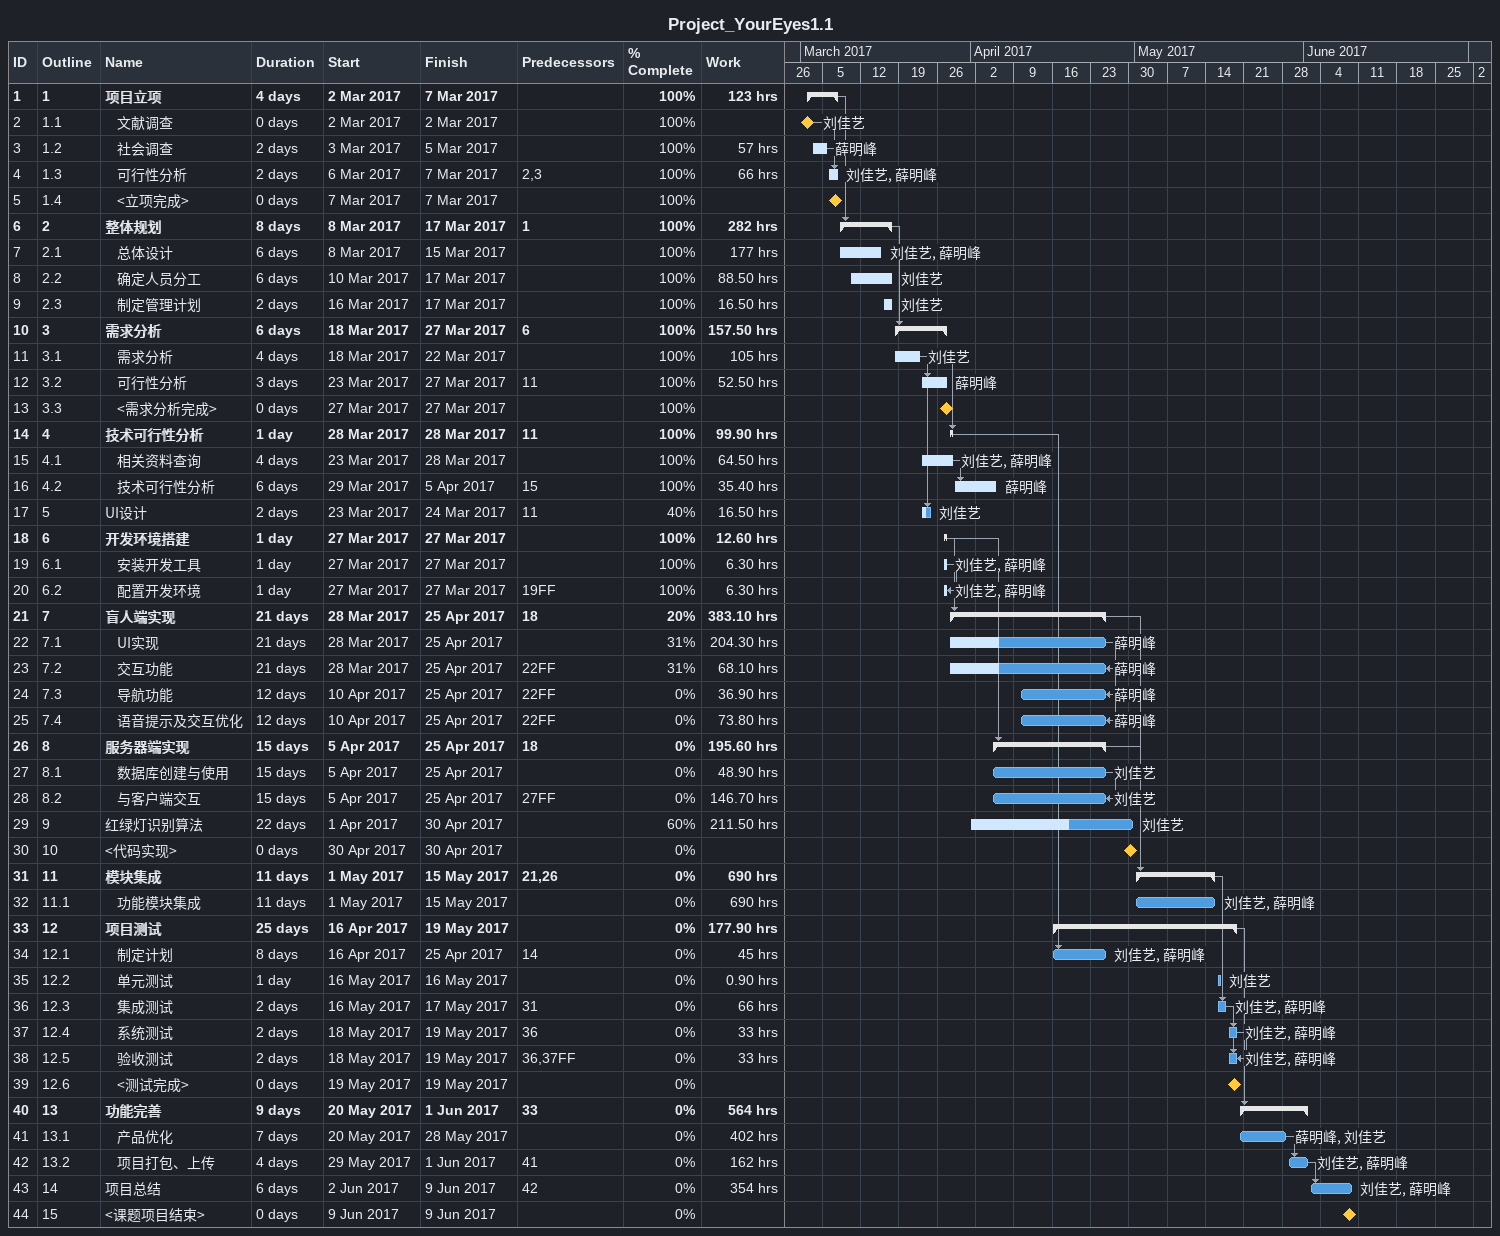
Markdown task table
Project_YourEyes1.1

| ID | WBS | Task | Duration | Start | Finish | Predecessors | Resources | % complete | Work (h) |
|---|---|---|---|---|---|---|---|---|---|
| 1 | 1 | **项目立项** | 4d | 2017-03-02 | 2017-03-07 |  |  | 100 | 123 |
| 2 | 1.1 | 文献调查 | 0d | 2017-03-02 | 2017-03-02 |  | 刘佳艺 | 100 |  |
| 3 | 1.2 | 社会调查 | 2d | 2017-03-03 | 2017-03-05 |  | 薛明峰 | 100 | 57 |
| 4 | 1.3 | 可行性分析 | 2d | 2017-03-06 | 2017-03-07 | 2, 3 | 刘佳艺, 薛明峰 | 100 | 66 |
| 5 | 1.4 | <立项完成> | 0d | 2017-03-07 | 2017-03-07 |  |  | 100 |  |
| 6 | 2 | **整体规划** | 8d | 2017-03-08 | 2017-03-17 | 1 |  | 100 | 282 |
| 7 | 2.1 | 总体设计 | 6d | 2017-03-08 | 2017-03-15 |  | 刘佳艺, 薛明峰 | 100 | 177 |
| 8 | 2.2 | 确定人员分工 | 6d | 2017-03-10 | 2017-03-17 |  | 刘佳艺 | 100 | 88.50 |
| 9 | 2.3 | 制定管理计划 | 2d | 2017-03-16 | 2017-03-17 |  | 刘佳艺 | 100 | 16.50 |
| 10 | 3 | **需求分析** | 6d | 2017-03-18 | 2017-03-27 | 6 |  | 100 | 157.50 |
| 11 | 3.1 | 需求分析 | 4d | 2017-03-18 | 2017-03-22 |  | 刘佳艺 | 100 | 105 |
| 12 | 3.2 | 可行性分析 | 3d | 2017-03-23 | 2017-03-27 | 11 | 薛明峰 | 100 | 52.50 |
| 13 | 3.3 | <需求分析完成> | 0d | 2017-03-27 | 2017-03-27 |  |  | 100 |  |
| 14 | 4 | **技术可行性分析** | 1d | 2017-03-28 | 2017-03-28 | 11 |  | 100 | 99.90 |
| 15 | 4.1 | 相关资料查询 | 4d | 2017-03-23 | 2017-03-28 |  | 刘佳艺, 薛明峰 | 100 | 64.50 |
| 16 | 4.2 | 技术可行性分析 | 6d | 2017-03-29 | 2017-04-05 | 15 | 薛明峰 | 100 | 35.40 |
| 17 | 5 | UI设计 | 2d | 2017-03-23 | 2017-03-24 | 11 | 刘佳艺 | 40 | 16.50 |
| 18 | 6 | **开发环境搭建** | 1d | 2017-03-27 | 2017-03-27 |  |  | 100 | 12.60 |
| 19 | 6.1 | 安装开发工具 | 1d | 2017-03-27 | 2017-03-27 |  | 刘佳艺, 薛明峰 | 100 | 6.30 |
| 20 | 6.2 | 配置开发环境 | 1d | 2017-03-27 | 2017-03-27 | 19FF | 刘佳艺, 薛明峰 | 100 | 6.30 |
| 21 | 7 | **盲人端实现** | 21d | 2017-03-28 | 2017-04-25 | 18 |  | 20 | 383.10 |
| 22 | 7.1 | UI实现 | 21d | 2017-03-28 | 2017-04-25 |  | 薛明峰 | 31 | 204.30 |
| 23 | 7.2 | 交互功能 | 21d | 2017-03-28 | 2017-04-25 | 22FF | 薛明峰 | 31 | 68.10 |
| 24 | 7.3 | 导航功能 | 12d | 2017-04-10 | 2017-04-25 | 22FF | 薛明峰 | 0 | 36.90 |
| 25 | 7.4 | 语音提示及交互优化 | 12d | 2017-04-10 | 2017-04-25 | 22FF | 薛明峰 | 0 | 73.80 |
| 26 | 8 | **服务器端实现** | 15d | 2017-04-05 | 2017-04-25 | 18 |  | 0 | 195.60 |
| 27 | 8.1 | 数据库创建与使用 | 15d | 2017-04-05 | 2017-04-25 |  | 刘佳艺 | 0 | 48.90 |
| 28 | 8.2 | 与客户端交互 | 15d | 2017-04-05 | 2017-04-25 | 27FF | 刘佳艺 | 0 | 146.70 |
| 29 | 9 | 红绿灯识别算法 | 22d | 2017-04-01 | 2017-04-30 |  | 刘佳艺 | 60 | 211.50 |
| 30 | 10 | <代码实现> | 0d | 2017-04-30 | 2017-04-30 |  |  | 0 |  |
| 31 | 11 | **模块集成** | 11d | 2017-05-01 | 2017-05-15 | 21, 26 |  | 0 | 690 |
| 32 | 11.1 | 功能模块集成 | 11d | 2017-05-01 | 2017-05-15 |  | 刘佳艺, 薛明峰 | 0 | 690 |
| 33 | 12 | **项目测试** | 25d | 2017-04-16 | 2017-05-19 |  |  | 0 | 177.90 |
| 34 | 12.1 | 制定计划 | 8d | 2017-04-16 | 2017-04-25 | 14 | 刘佳艺, 薛明峰 | 0 | 45 |
| 35 | 12.2 | 单元测试 | 1d | 2017-05-16 | 2017-05-16 |  | 刘佳艺 | 0 | 0.90 |
| 36 | 12.3 | 集成测试 | 2d | 2017-05-16 | 2017-05-17 | 31 | 刘佳艺, 薛明峰 | 0 | 66 |
| 37 | 12.4 | 系统测试 | 2d | 2017-05-18 | 2017-05-19 | 36 | 刘佳艺, 薛明峰 | 0 | 33 |
| 38 | 12.5 | 验收测试 | 2d | 2017-05-18 | 2017-05-19 | 36, 37FF | 刘佳艺, 薛明峰 | 0 | 33 |
| 39 | 12.6 | <测试完成> | 0d | 2017-05-19 | 2017-05-19 |  |  | 0 |  |
| 40 | 13 | **功能完善** | 9d | 2017-05-20 | 2017-06-01 | 33 |  | 0 | 564 |
| 41 | 13.1 | 产品优化 | 7d | 2017-05-20 | 2017-05-28 |  | 薛明峰, 刘佳艺 | 0 | 402 |
| 42 | 13.2 | 项目打包、上传 | 4d | 2017-05-29 | 2017-06-01 | 41 | 刘佳艺, 薛明峰 | 0 | 162 |
| 43 | 14 | 项目总结 | 6d | 2017-06-02 | 2017-06-09 | 42 | 刘佳艺, 薛明峰 | 0 | 354 |
| 44 | 15 | <课题项目结束> | 0d | 2017-06-09 | 2017-06-09 |  |  | 0 |  |
